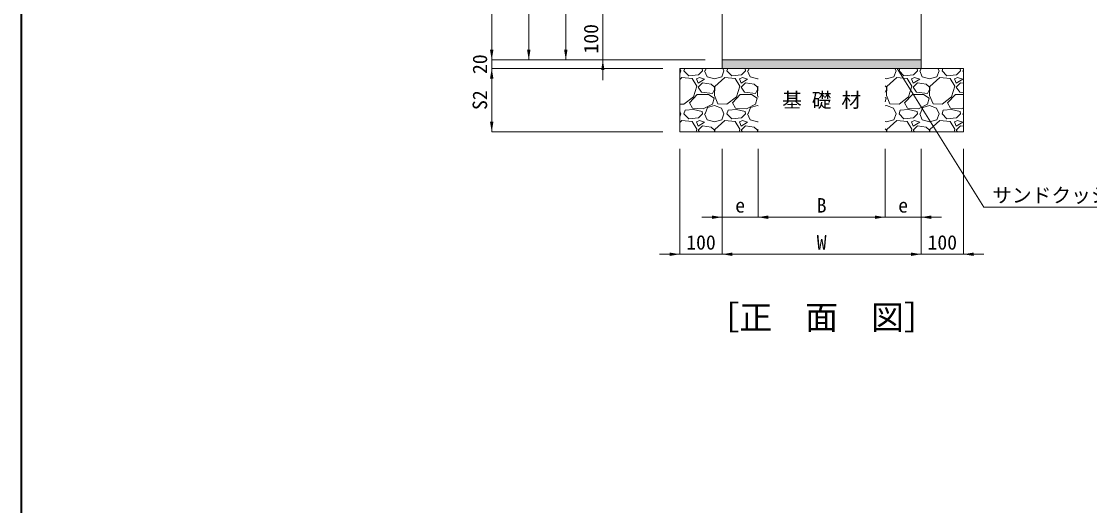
# Model space of a CAD drawing. Units: millimetres at full size. Extents: x 42559 to 133118, y -58351 to -47326.
# Drawn here: x 72126 to 74650, y -55415 to -54270 of the extents above; entities that cross this region are included whole.
import ezdxf
from ezdxf.enums import TextEntityAlignment as Align

# ---------------------------------------------------------------- set-up
doc = ezdxf.new("R2010")
doc.units = ezdxf.units.MM
doc.header["$LTSCALE"] = 23
doc.layers.add('ハッチング_モルタル', color=30, linetype='Continuous')
for name, color, linetype, lineweight in [('ハッチング_基礎', 150, 'Continuous', 9), ('図枠', 7, 'Continuous', 5), ('寸法線', 7, 'Continuous', 13), ('引出線', 4, 'Continuous', 13), ('文字', 41, 'Continuous', 13), ('本体', 2, 'Continuous', 13), ('舗装・基礎', 3, 'Continuous', 13)]:
    doc.layers.add(name, color=color, linetype=linetype, lineweight=lineweight)
doc.styles.add('ＭＳ ゴシック', font='')
doc.styles.get('ＭＳ ゴシック').set_extended_font_data('MS Gothic')

# ---------------------------------------------------------------- blocks, each defined once
blk = doc.blocks.new('filled_arrow')
at = {"color": 0, "linetype": 'Continuous', "lineweight": -2}
blk.add_solid([(7.5, 1.25), (0, 0), (7.5, -1.25)], dxfattribs=at)

msp = doc.modelspace()

# ---------------------------------------------------------------- hatches: boundary and pattern name
at = {"layer": 'ハッチング_モルタル'}
msp.add_hatch(color=256, dxfattribs=at).paths.add_polyline_path([(74251.62, -54381.27), (74251.62, -54361.27), (73781.62, -54361.27), (73781.62, -54381.27)])

# ---------------------------------------------------------------- linework, layer by layer
at = {"layer": 'ハッチング_基礎'}
for p, q in [((73681.84, -54381.27), (73684.32, -54386.65)), ((73691.43, -54386.65), (73693.45, -54381.27)), ((73734.1, -54381.57), (73732.93, -54381.27)), ((73741.22, -54386.65), (73743.52, -54381.27)), ((73783.44, -54381.27), (73785.92, -54386.65)), ((73793.03, -54386.65), (73795.05, -54381.27)), ((73835.7, -54381.57), (73834.52, -54381.27)), ((73842.82, -54386.65), (73845.12, -54381.27)), ((74189.84, -54381.27), (74192.32, -54386.65)), ((74199.43, -54386.65), (74201.45, -54381.27)), ((74242.1, -54381.57), (74240.92, -54381.27)), ((74249.22, -54386.65), (74251.52, -54381.27)), ((74291.44, -54381.27), (74293.92, -54386.65)), ((74301.03, -54386.65), (74303.05, -54381.27)), ((74343.7, -54381.57), (74342.53, -54381.27)), ((73681.62, -54394.22), (73684.32, -54386.65)), ((73686.35, -54402.9), (73681.62, -54407.23)), ((73710.74, -54404.93), (73686.35, -54402.9)), ((73702.61, -54398.84), (73691.43, -54386.65)), ((73725.98, -54396.81), (73702.61, -54398.84)), ((73721.91, -54423.22), (73710.74, -54404.93)), ((73728.01, -54402.9), (73720.9, -54405.95)), ((73720.9, -54405.95), (73724.96, -54416.11)), ((73735.12, -54386.65), (73725.98, -54396.81)), ((73740.2, -54406.97), (73728.01, -54402.9)), ((73735.12, -54386.65), (73734.1, -54381.57)), ((73740.2, -54386.65), (73746.3, -54400.87)), ((73746.3, -54400.87), (73763.57, -54405.95)), ((73763.57, -54405.95), (73780.84, -54400.87)), ((73787.95, -54402.9), (73764.58, -54424.24)), ((73780.84, -54400.87), (73785.92, -54386.65)), ((73812.34, -54404.93), (73787.95, -54402.9)), ((73804.21, -54398.84), (73793.03, -54386.65)), ((73827.58, -54396.81), (73804.21, -54398.84)), ((73823.51, -54423.22), (73812.34, -54404.93)), ((73829.61, -54402.9), (73822.5, -54405.95)), ((73822.5, -54405.95), (73826.56, -54416.11)), ((73836.72, -54386.65), (73827.58, -54396.81)), ((73841.8, -54406.97), (73829.61, -54402.9)), ((73836.72, -54386.65), (73835.7, -54381.57)), ((73841.8, -54386.65), (73847.9, -54400.87)), ((73847.9, -54400.87), (73865.17, -54405.95)), ((73865.17, -54405.95), (73866.62, -54405.52)), ((74166.62, -54404.96), (74169.97, -54405.95)), ((74169.97, -54405.95), (74187.24, -54400.87)), ((74194.35, -54402.9), (74170.98, -54424.24)), ((74187.24, -54400.87), (74192.32, -54386.65)), ((74218.74, -54404.93), (74194.35, -54402.9)), ((74210.61, -54398.84), (74199.43, -54386.65)), ((74233.98, -54396.81), (74210.61, -54398.84)), ((74229.91, -54423.22), (74218.74, -54404.93)), ((74236.01, -54402.9), (74228.9, -54405.95)), ((74228.9, -54405.95), (74232.96, -54416.11)), ((74243.12, -54386.65), (74233.98, -54396.81)), ((74248.2, -54406.97), (74236.01, -54402.9)), ((74243.12, -54386.65), (74242.1, -54381.57)), ((74248.2, -54386.65), (74254.3, -54400.87)), ((74254.3, -54400.87), (74271.57, -54405.95)), ((74271.57, -54405.95), (74288.84, -54400.87)), ((74295.95, -54402.9), (74272.58, -54424.24)), ((74288.84, -54400.87), (74293.92, -54386.65)), ((74320.34, -54404.93), (74295.95, -54402.9)), ((74312.21, -54398.84), (74301.03, -54386.65)), ((74335.58, -54396.81), (74312.21, -54398.84)), ((74331.51, -54423.22), (74320.34, -54404.93)), ((74337.61, -54402.9), (74330.5, -54405.95)), ((74330.5, -54405.95), (74334.56, -54416.11)), ((74344.72, -54386.65), (74335.58, -54396.81)), ((74349.8, -54406.97), (74337.61, -54402.9)), ((74344.72, -54386.65), (74343.7, -54381.57)), ((74349.8, -54386.65), (74351.62, -54390.88)), ((74350.82, -54386.65), (74351.62, -54384.78)), ((73713.78, -54448.62), (73721.91, -54423.22)), ((73724.96, -54416.11), (73740.2, -54406.97)), ((73735.12, -54415.09), (73724.96, -54425.25)), ((73724.96, -54425.25), (73733.09, -54437.45)), ((73755.44, -54418.14), (73735.12, -54415.09)), ((73763.57, -54425.25), (73755.44, -54418.14)), ((73758.49, -54440.49), (73763.57, -54431.35)), ((73764.58, -54424.24), (73763.57, -54445.57)), ((73763.57, -54431.35), (73763.57, -54425.25)), ((73815.38, -54448.62), (73823.51, -54423.22)), ((73826.56, -54416.11), (73841.8, -54406.97)), ((73836.72, -54415.09), (73826.56, -54425.25)), ((73826.56, -54425.25), (73834.69, -54437.45)), ((73857.04, -54418.14), (73836.72, -54415.09)), ((73865.17, -54425.25), (73857.04, -54418.14)), ((73860.09, -54440.49), (73865.17, -54431.35)), ((73866.18, -54424.24), (73865.17, -54445.57)), ((73865.17, -54431.35), (73865.17, -54425.25)), ((73866.62, -54423.84), (73866.18, -54424.24)), ((74169.97, -54425.25), (74166.62, -54422.32)), ((74166.62, -54437.38), (74169.97, -54431.35)), ((74170.98, -54424.24), (74169.97, -54445.57)), ((74169.97, -54431.35), (74169.97, -54425.25)), ((74221.78, -54448.62), (74229.91, -54423.22)), ((74232.96, -54416.11), (74248.2, -54406.97)), ((74243.12, -54415.09), (74232.96, -54425.25)), ((74232.96, -54425.25), (74241.09, -54437.45)), ((74263.44, -54418.14), (74243.12, -54415.09)), ((74271.57, -54425.25), (74263.44, -54418.14)), ((74266.49, -54440.49), (74271.57, -54431.35)), ((74272.58, -54424.24), (74271.57, -54445.57)), ((74271.57, -54431.35), (74271.57, -54425.25)), ((74323.38, -54448.62), (74331.51, -54423.22)), ((74334.56, -54416.11), (74349.8, -54406.97)), ((74344.72, -54415.09), (74334.56, -54425.25)), ((74334.56, -54425.25), (74342.69, -54437.45)), ((74351.62, -54416.13), (74344.72, -54415.09)), ((73691.43, -54465.89), (73713.78, -54448.62)), ((73704.64, -54462.85), (73722.93, -54442.53)), ((73722.93, -54442.53), (73749.34, -54442.53)), ((73733.09, -54437.45), (73758.49, -54440.49)), ((73749.34, -54442.53), (73762.55, -54451.67)), ((73762.55, -54451.67), (73758.49, -54465.89)), ((73763.57, -54445.57), (73771.7, -54464.88)), ((73793.03, -54465.89), (73815.38, -54448.62)), ((73806.24, -54462.85), (73824.53, -54442.53)), ((73824.53, -54442.53), (73850.94, -54442.53)), ((73834.69, -54437.45), (73860.09, -54440.49)), ((73850.94, -54442.53), (73864.15, -54451.67)), ((73864.15, -54451.67), (73860.09, -54465.89)), ((73865.17, -54445.57), (73866.62, -54449.01)), ((74166.62, -54450.05), (74168.95, -54451.67)), ((74168.95, -54451.67), (74166.62, -54459.85)), ((74169.97, -54445.57), (74178.1, -54464.88)), ((74199.43, -54465.89), (74221.78, -54448.62)), ((74212.64, -54462.85), (74230.93, -54442.53)), ((74230.93, -54442.53), (74257.34, -54442.53)), ((74241.09, -54437.45), (74266.49, -54440.49)), ((74257.34, -54442.53), (74270.55, -54451.67)), ((74270.55, -54451.67), (74266.49, -54465.89)), ((74271.57, -54445.57), (74279.7, -54464.88)), ((74301.03, -54465.89), (74323.38, -54448.62)), ((74314.24, -54462.85), (74332.53, -54442.53)), ((74332.53, -54442.53), (74351.62, -54442.53)), ((74342.69, -54437.45), (74351.62, -54438.52)), ((73681.62, -54465.43), (73691.43, -54465.89)), ((73691.43, -54488.25), (73694.48, -54480.12)), ((73713.78, -54478.09), (73694.48, -54480.12)), ((73711.75, -54475.04), (73704.64, -54462.85)), ((73737.15, -54477.07), (73711.75, -54475.04)), ((73734.1, -54483.17), (73713.78, -54478.09)), ((73758.49, -54465.89), (73737.15, -54477.07)), ((73741.22, -54488.25), (73747.31, -54474.02)), ((73747.31, -54474.02), (73763.57, -54468.94)), ((73763.57, -54468.94), (73779.82, -54475.04)), ((73771.7, -54464.88), (73793.03, -54465.89)), ((73779.82, -54475.04), (73785.92, -54488.25)), ((73793.03, -54488.25), (73796.08, -54480.12)), ((73815.38, -54478.09), (73796.08, -54480.12)), ((73813.35, -54475.04), (73806.24, -54462.85)), ((73838.75, -54477.07), (73813.35, -54475.04)), ((73835.7, -54483.17), (73815.38, -54478.09)), ((73860.09, -54465.89), (73838.75, -54477.07)), ((73842.82, -54488.25), (73848.91, -54474.02)), ((73848.91, -54474.02), (73865.17, -54468.94)), ((73865.17, -54468.94), (73866.62, -54469.48)), ((74166.62, -54469.99), (74169.97, -54468.94)), ((74169.97, -54468.94), (74186.22, -54475.04)), ((74178.1, -54464.88), (74199.43, -54465.89)), ((74186.22, -54475.04), (74192.32, -54488.25)), ((74199.43, -54488.25), (74202.48, -54480.12)), ((74221.78, -54478.09), (74202.48, -54480.12)), ((74219.75, -54475.04), (74212.64, -54462.85)), ((74245.15, -54477.07), (74219.75, -54475.04)), ((74242.1, -54483.17), (74221.78, -54478.09)), ((74266.49, -54465.89), (74245.15, -54477.07)), ((74249.22, -54488.25), (74255.31, -54474.02)), ((74255.31, -54474.02), (74271.57, -54468.94)), ((74271.57, -54468.94), (74287.82, -54475.04)), ((74279.7, -54464.88), (74301.03, -54465.89)), ((74287.82, -54475.04), (74293.92, -54488.25)), ((74301.03, -54488.25), (74304.08, -54480.12)), ((74323.38, -54478.09), (74304.08, -54480.12)), ((74321.35, -54475.04), (74314.24, -54462.85)), ((74346.75, -54477.07), (74321.35, -54475.04)), ((74343.7, -54483.17), (74323.38, -54478.09)), ((74351.62, -54474.52), (74346.75, -54477.07)), ((73681.62, -54482.39), (73684.32, -54488.25)), ((73681.62, -54495.82), (73684.32, -54488.25)), ((73686.35, -54504.5), (73681.62, -54508.83)), ((73710.74, -54506.53), (73686.35, -54504.5)), ((73702.61, -54500.44), (73691.43, -54488.25)), ((73725.98, -54498.41), (73702.61, -54500.44)), ((73721.91, -54524.82), (73710.74, -54506.53)), ((73728.01, -54504.5), (73720.9, -54507.55)), ((73735.12, -54488.25), (73725.98, -54498.41)), ((73740.2, -54508.57), (73728.01, -54504.5)), ((73735.12, -54488.25), (73734.1, -54483.17)), ((73740.2, -54488.25), (73746.3, -54502.47)), ((73746.3, -54502.47), (73763.57, -54507.55)), ((73763.57, -54507.55), (73780.84, -54502.47)), ((73787.95, -54504.5), (73764.58, -54525.84)), ((73780.84, -54502.47), (73785.92, -54488.25)), ((73812.34, -54506.53), (73787.95, -54504.5)), ((73804.21, -54500.44), (73793.03, -54488.25)), ((73827.58, -54498.41), (73804.21, -54500.44)), ((73823.51, -54524.82), (73812.34, -54506.53)), ((73829.61, -54504.5), (73822.5, -54507.55)), ((73836.72, -54488.25), (73827.58, -54498.41)), ((73841.8, -54508.57), (73829.61, -54504.5)), ((73836.72, -54488.25), (73835.7, -54483.17)), ((73841.8, -54488.25), (73847.9, -54502.47)), ((73847.9, -54502.47), (73865.17, -54507.55)), ((73865.17, -54507.55), (73866.62, -54507.12)), ((74166.62, -54506.56), (74169.97, -54507.55)), ((74169.97, -54507.55), (74187.24, -54502.47)), ((74194.35, -54504.5), (74170.98, -54525.84)), ((74187.24, -54502.47), (74192.32, -54488.25)), ((74218.74, -54506.53), (74194.35, -54504.5)), ((74210.61, -54500.44), (74199.43, -54488.25)), ((74233.98, -54498.41), (74210.61, -54500.44)), ((74229.91, -54524.82), (74218.74, -54506.53)), ((74236.01, -54504.5), (74228.9, -54507.55)), ((74243.12, -54488.25), (74233.98, -54498.41)), ((74248.2, -54508.57), (74236.01, -54504.5)), ((74243.12, -54488.25), (74242.1, -54483.17)), ((74248.2, -54488.25), (74254.3, -54502.47)), ((74254.3, -54502.47), (74271.57, -54507.55)), ((74271.57, -54507.55), (74288.84, -54502.47)), ((74295.95, -54504.5), (74272.58, -54525.84)), ((74288.84, -54502.47), (74293.92, -54488.25)), ((74320.34, -54506.53), (74295.95, -54504.5)), ((74312.21, -54500.44), (74301.03, -54488.25)), ((74335.58, -54498.41), (74312.21, -54500.44)), ((74331.51, -54524.82), (74320.34, -54506.53)), ((74337.61, -54504.5), (74330.5, -54507.55)), ((74344.72, -54488.25), (74335.58, -54498.41)), ((74349.8, -54508.57), (74337.61, -54504.5)), ((74344.72, -54488.25), (74343.7, -54483.17)), ((74349.8, -54488.25), (74351.62, -54492.48)), ((74350.82, -54488.25), (74351.62, -54486.38)), ((73719.85, -54531.27), (73721.91, -54524.82)), ((73720.9, -54507.55), (73724.96, -54517.71)), ((73724.96, -54517.71), (73740.2, -54508.57)), ((73735.12, -54516.69), (73724.96, -54526.85)), ((73724.96, -54526.85), (73727.9, -54531.27)), ((73755.44, -54519.74), (73735.12, -54516.69)), ((73763.57, -54526.85), (73755.44, -54519.74)), ((73763.57, -54531.27), (73763.57, -54526.85)), ((73764.58, -54525.84), (73764.33, -54531.27)), ((73821.45, -54531.27), (73823.51, -54524.82)), ((73822.5, -54507.55), (73826.56, -54517.71)), ((73826.56, -54517.71), (73841.8, -54508.57)), ((73836.72, -54516.69), (73826.56, -54526.85)), ((73826.56, -54526.85), (73829.5, -54531.27)), ((73857.04, -54519.74), (73836.72, -54516.69)), ((73865.17, -54526.85), (73857.04, -54519.74)), ((73865.17, -54531.27), (73865.17, -54526.85)), ((73866.18, -54525.84), (73865.93, -54531.27)), ((73866.62, -54525.44), (73866.18, -54525.84)), ((74169.97, -54526.85), (74166.62, -54523.92)), ((74169.97, -54531.27), (74169.97, -54526.85)), ((74170.98, -54525.84), (74170.73, -54531.27)), ((74227.85, -54531.27), (74229.91, -54524.82)), ((74228.9, -54507.55), (74232.96, -54517.71)), ((74232.96, -54517.71), (74248.2, -54508.57)), ((74243.12, -54516.69), (74232.96, -54526.85)), ((74232.96, -54526.85), (74235.9, -54531.27)), ((74263.44, -54519.74), (74243.12, -54516.69)), ((74271.57, -54526.85), (74263.44, -54519.74)), ((74271.57, -54531.27), (74271.57, -54526.85)), ((74272.58, -54525.84), (74272.33, -54531.27)), ((74329.45, -54531.27), (74331.51, -54524.82)), ((74330.5, -54507.55), (74334.56, -54517.71)), ((74334.56, -54517.71), (74349.8, -54508.57)), ((74344.72, -54516.69), (74334.56, -54526.85)), ((74334.56, -54526.85), (74337.5, -54531.27)), ((74351.62, -54517.73), (74344.72, -54516.69))]:
    msp.add_line(p, q, dxfattribs=at)
at = {"layer": '図枠', "lineweight": 40}
msp.add_line((72126.2, -56830.02), (72126.2, -49905.02), dxfattribs=at)
at = {"layer": '寸法線'}
for p, q in [((73237.29, -54361.27), (73237.29, -52766.27)), ((73324.79, -54361.27), (73324.79, -52911.27)), ((73412.29, -54361.27), (73412.29, -53611.27)), ((73499.79, -54213.27), (73499.79, -54409.27)), ((73237.29, -54313.27), (73237.29, -54429.27)), ((73741.62, -54361.27), (73237.29, -54361.27)), ((73741.62, -54361.27), (73237.29, -54361.27)), ((73641.62, -54381.27), (73237.29, -54381.27)), ((73237.29, -54381.27), (73237.29, -54531.27)), ((73641.62, -54381.27), (73237.29, -54381.27)), ((73741.62, -54361.27), (73324.79, -54361.27)), ((73741.62, -54361.27), (73412.29, -54361.27)), ((73741.62, -54361.27), (73499.79, -54361.27)), ((73641.62, -54531.27), (73237.29, -54531.27)), ((73681.62, -54571.27), (73681.62, -54820.42)), ((73781.62, -54571.27), (73781.62, -54732.92)), ((73781.62, -54571.27), (73781.62, -54820.42)), ((73781.62, -54571.27), (73781.62, -54820.42)), ((73866.62, -54571.27), (73866.62, -54732.92)), ((73866.62, -54571.27), (73866.62, -54732.92)), ((74166.62, -54571.27), (74166.62, -54732.92)), ((74166.62, -54571.27), (74166.62, -54732.92)), ((74251.62, -54571.27), (74251.62, -54732.92)), ((74251.62, -54571.27), (74251.62, -54820.42)), ((74251.62, -54571.27), (74251.62, -54820.42)), ((74351.62, -54571.27), (74351.62, -54820.42)), ((73733.62, -54732.92), (73914.62, -54732.92)), ((73866.62, -54732.92), (74166.62, -54732.92)), ((74118.62, -54732.92), (74299.62, -54732.92)), ((73829.62, -54820.42), (73633.62, -54820.42)), ((73781.62, -54820.42), (74251.62, -54820.42)), ((74203.62, -54820.42), (74399.62, -54820.42))]:
    msp.add_line(p, q, dxfattribs=at)
at = {"layer": '引出線'}
msp.add_lwpolyline([(74195, -54381.27), (74399.5, -54709.3), (74787.72, -54709.3)], dxfattribs=at)
at = {"layer": '本体'}
for p, q in [((73781.62, -52911.27), (73781.62, -54361.27)), ((74251.62, -52911.27), (74251.62, -54361.27)), ((73781.62, -54361.27), (74251.62, -54361.27))]:
    msp.add_line(p, q, dxfattribs=at)
at = {"layer": '舗装・基礎'}
for p, q in [((74351.62, -54381.27), (73681.62, -54381.27)), ((73681.62, -54381.27), (73681.62, -54531.27)), ((73781.62, -54361.27), (73781.62, -54381.27)), ((74251.62, -54361.27), (74251.62, -54381.27)), ((74351.62, -54381.27), (74351.62, -54531.27)), ((74351.62, -54531.27), (73681.62, -54531.27))]:
    msp.add_line(p, q, dxfattribs=at)

# ---------------------------------------------------------------- block references
at = {"layer": '寸法線', "xscale": 3.2, "yscale": 3.2}
for p, rotation in [((73237.29, -54361.27), 90), ((73237.29, -54361.27), 90), ((73324.79, -54361.27), 90), ((73412.29, -54361.27), 90), ((73237.29, -54381.27), 270), ((73237.29, -54381.27), 270), ((73499.79, -54361.27), 270), ((73237.29, -54531.27), 90), ((73781.62, -54732.92), 180), ((74166.62, -54732.92), 180), ((74166.62, -54732.92), 180), ((73681.62, -54820.42), 180), ((74251.62, -54820.42), 180), ((74251.62, -54820.42), 180)]:
    msp.add_blockref('filled_arrow', p, dxfattribs=dict(at, rotation=rotation))
for p in [(73866.62, -54732.92), (73866.62, -54732.92), (74251.62, -54732.92), (73781.62, -54820.42), (73781.62, -54820.42), (74351.62, -54820.42)]:
    msp.add_blockref('filled_arrow', p, dxfattribs=at)
at = {"layer": '引出線', "xscale": 0.16, "yscale": 0.16, "rotation": 301.9}
msp.add_blockref('filled_arrow', (74195, -54381.27), dxfattribs=at)

# ---------------------------------------------------------------- texts
at = {"layer": '寸法線', "style": 'ＭＳ ゴシック'}
for s, p in [('100', (73471.79, -54311.27)), ('20', (73209.29, -54371.27)), ('S2', (73209.29, -54456.27))]:
    msp.add_text(s, height=34.18, rotation=90, dxfattribs=at).set_placement(p, align=Align.MIDDLE_CENTER)
for s, p in [('e', (73824.12, -54704.92)), ('B', (74016.62, -54704.92)), ('e', (74209.12, -54704.92)), ('100', (73731.62, -54792.42)), ('W', (74016.62, -54792.42)), ('100', (74301.62, -54792.42))]:
    msp.add_text(s, height=34.18, dxfattribs=at).set_placement(p, align=Align.MIDDLE_CENTER)
at = {"layer": '引出線', "style": 'ＭＳ ゴシック'}
msp.add_text('サンドクッション', height=34.18, dxfattribs=at).set_placement((74419.5, -54663.91), align=Align.TOP_LEFT)
at = {"layer": '文字', "style": 'ＭＳ ゴシック'}
msp.add_text('基 礎 材', height=34.18, dxfattribs=at).set_placement((74016.62, -54456.27), align=Align.MIDDLE_CENTER)
msp.add_text('［正\u3000面\u3000図］', height=56.96, dxfattribs=at).set_placement((74016.62, -55015.15), align=Align.BOTTOM_CENTER)

doc.saveas('drawing.dxf')
